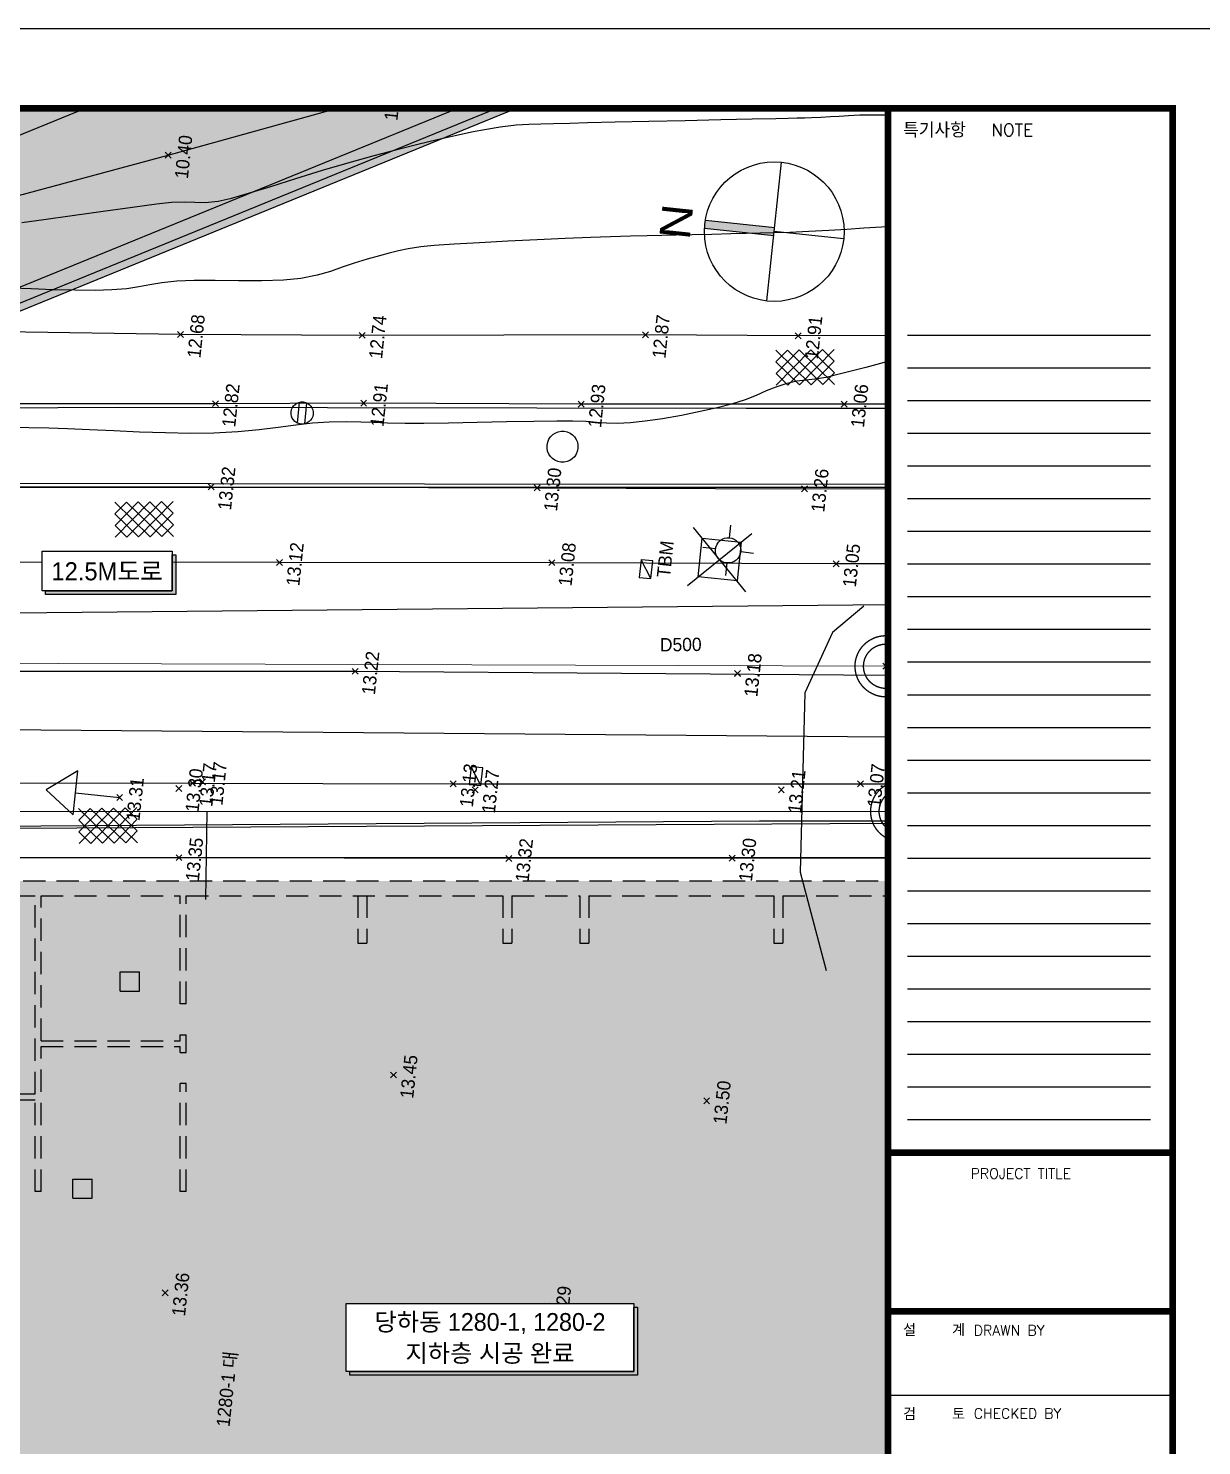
# Model space of a CAD drawing. Header units: millimetres. Extents: x 1073475 to 2890243, y -1340830 to -367733.
# Drawn here: x 2670468 to 2710092, y -415619 to -367733 of the extents above; entities that cross this region are included whole.
import ezdxf
from ezdxf.enums import TextEntityAlignment as Align
from ezdxf.xclip import XClip

# ---------------------------------------------------------------- set-up
doc = ezdxf.new("R2010")
doc.units = ezdxf.units.MM
doc.header["$LTSCALE"] = 50
doc.header["$XCLIPFRAME"] = 2
doc.header["$PDMODE"] = 3
doc.header["$PDSIZE"] = 100
for name, pattern in [('ANYANG3', [3, 2, -1]), ('DASHED', [0.75, 0.5, -0.25]), ('E-DIGLN01', [2, 0.9, -0.2, 0.9]), ('HIDDEN', [9.525, 6.35, -3.175]), ('HIDDEN2', [4.7625, 3.175, -1.5875]), ('PHANTOM', [63.5, 31.75, -6.35, 6.35, -6.35, 6.35, -6.35])]:
    doc.linetypes.add(name, pattern=pattern)
for name, color, linetype in [('1-우수관로', 140, '우수'), ('11', 11, 'Continuous'), ('3', 3, 'Continuous'), ('4', 4, 'Continuous'), ('C0413425', 1, 'Continuous'), ('CIP', 1, 'Continuous'), ('CONT-MNR', 84, 'Continuous'), ('CS-CONC-MAJR', 4, 'Continuous'), ('CS-EXCV', 3, 'E-DIGLN01'), ('SITE', 7, 'PHANTOM'), ('TEX', 3, 'Continuous'), ('TEXT', 3, 'Continuous'), ('TEXT1', 7, 'Continuous'), ('가로등', 1, 'Continuous'), ('건축', 233, 'HIDDEN'), ('구조물', 7, 'Continuous'), ('기준점', 5, 'Continuous'), ('도로', 1, 'Continuous'), ('보도', 7, 'Continuous'), ('보도블럭', 7, 'Continuous'), ('보안등', 7, 'Continuous'), ('시점변경-종점-구__선형', 7, 'Continuous'), ('연속지적도', 32, 'Continuous'), ('오수맨홀', 1, 'Continuous'), ('우수맨홀', 1, 'Continuous'), ('우수받이', 5, 'Continuous'), ('중앙선', 2, 'Continuous'), ('지번', 4, 'Continuous'), ('지하지장물_가스관로', 2, 'Continuous'), ('지하지장물_상수관로', 5, 'HIDDEN2'), ('지하지장물_전기관로', 1, 'HIDDEN2'), ('지하지장물_통신관로', 7, 'HIDDEN2'), ('지하지장물_하수관거(오수)', 30, 'HIDDEN2'), ('측량점_높이', 8, 'Continuous'), ('측량점_심볼', 7, 'Continuous'), ('현황', 9, 'Continuous'), ('화단', 3, 'Continuous'), ('화단경계', 3, 'Continuous')]:
    doc.layers.add(name, color=color, linetype=linetype)
doc.layers.add('defpoint', color=193, linetype='Continuous', plot=False)
doc.styles.add('LT', font='')
doc.styles.add('RXHD', font='', dxfattribs={"width": 1.2})
doc.styles.add('RXHG', font='arial.ttf')
doc.styles.add('RXHS', font='SIMPLEX.SHX', dxfattribs={"bigfont": 'WHGTXT.SHX'})
doc.styles.get("Standard").update_dxf_attribs({"font": ''})
doc.styles.add('굴림체', font='')
doc.styles.add('돋움', font='')
doc.styles.add('유형1', font='')
doc.styles.get('LT').set_extended_font_data('GulimChe')
doc.styles.get('RXHD').set_extended_font_data('Gulim')
doc.styles.get('Standard').set_extended_font_data('Dotum')
doc.styles.get('굴림체').set_extended_font_data('Dotum')
doc.styles.get('돋움').set_extended_font_data('Dotum')
doc.styles.get('유형1').set_extended_font_data('Gulim')
doc.linetypes.add('CFZ008', pattern='A,0.9,-0.2,[106,KHCLINE.shx,S=0.00606,R=180,X=0,Y=0],0.9', length=2)
doc.linetypes.add('GAS_LINE', pattern='A,0.5,-0.2,["GAS",Standard,S=0.1,R=0,X=-0.1,Y=-0.05],-0.25', length=0.95)
doc.linetypes.add('KT_LINE', pattern='A,12.7,-5.08,["KT",Standard,S=2.54,R=0,X=-2.54,Y=-1.27],-6.35', length=24.13)
doc.linetypes.add('POWER_LINE', pattern='A,12.7,-5.08,["POWER",Standard,S=2.54,R=0,X=-2.54,Y=-1.27],-6.35', length=24.13)
doc.linetypes.add('SEWER_LINE', pattern='A,12.7,-5.08,["SEWER",Standard,S=2.54,R=0,X=-2.54,Y=-1.27],-6.35', length=24.13)
doc.linetypes.add('WATER_LINE', pattern='A,12.7,-5.08,["WATER",Standard,S=2.54,R=0,X=-2.54,Y=-1.27],-6.35', length=24.13)
doc.linetypes.add('우수', pattern='A,0.5,-0.05,["우수",LT,S=0.1,R=0,X=0,Y=-0.05],-0.4', length=0.95)
doc.dimstyles.new('ISO-25', dxfattribs={"dimtxt": 2.5, "dimasz": 1, "dimexe": 3, "dimexo": 0.625, "dimtad": 1, "dimtxsty": '유형1', "dimblk": 'DIMDOT', "dimcen": 1, "dimclrd": 4, "dimclre": 4, "dimclrt": 6, "dimadec": 0, "dimazin": 0, "dimtfac": 1, "dimtmove": 0, "dimatfit": 3, "dimldrblk": 'DIMDOT', "dimfxl": 1, "dimarcsym": 0})

# ---------------------------------------------------------------- blocks, each defined once
blk = doc.blocks.new('DIMDOT')
at = {"color": 0}
blk.add_line((-2, 0), (2, 0), dxfattribs=at)
for radius in [0.5, 0.25]:
    blk.add_circle((0, 0), radius, dxfattribs=at)
blk = doc.blocks.new('A$599346786921')
at = {"layer": '구조물', "ltscale": 0.2}
h = blk.add_hatch(color=254, dxfattribs=at)
h.dxf.hatch_style = 1
h.set_gradient(color1=(214, 214, 214), color2=(214, 214, 214))
h.paths.add_polyline_path([(189880, 4043), (128969, 153101), (129119, 153162), (47790, 352186), (48127, 352323), (40199, 371724), (39821, 372650), (39443, 373575), (39065, 374501), (38687, 375426), (38309, 376351), (37931, 377276), (37554, 378201), (37177, 379126), (36800, 380051), (36423, 380975), (36047, 381900), (35671, 382825), (35295, 383749), (34920, 384674), (34545, 385599), (34170, 386523), (33796, 387448), (33422, 388373), (33049, 389297), (32676, 390222), (32304, 391147), (31932, 392072), (31561, 392997), (31190, 393922), (30821, 394847), (30451, 395772), (30083, 396697), (29715, 397623), (29347, 398548), (28981, 399474), (28615, 400400), (28250, 401326), (27886, 402252), (27523, 403178), (27160, 404105), (26798, 405031), (26438, 405958), (26078, 406885), (25719, 407812), (25360, 408742), (25003, 409670), (24647, 410598), (24292, 411526), (23938, 412455), (23585, 413383), (23233, 414312), (22883, 415241), (22533, 416171), (22185, 417101), (21838, 418031), (21492, 418961), (21147, 419892), (20804, 420823), (20462, 421754), (20121, 422686), (19782, 423618), (19443, 424550), (19107, 425482), (18771, 426415), (18438, 427349), (18105, 428282), (17774, 429216), (17445, 430151), (17117, 431086), (16791, 432021), (16466, 432956), (16143, 433892), (15821, 434829), (15501, 435766), (15183, 436703), (14866, 437640), (14551, 438579), (14238, 439517), (13927, 440456), (13617, 441395), (13310, 442335), (13004, 443275), (12700, 444216), (12398, 445157), (12097, 446099), (11799, 447041), (11503, 447983), (11339, 448506), (0, 445440), (302, 444474), (605, 443509), (911, 442544), (1218, 441580), (1527, 440617), (1838, 439655), (2151, 438693), (2466, 437732), (2782, 436772), (3100, 435812), (3420, 434854), (3742, 433896), (4065, 432938), (4390, 431982), (4716, 431026), (5044, 430071), (5374, 429116), (5705, 428162), (6037, 427209), (6372, 426257), (6707, 425305), (7044, 424354), (7382, 423404), (7722, 422454), (8063, 421505), (8406, 420556), (8750, 419608), (9095, 418661), (9441, 417714), (9788, 416768), (10137, 415823), (10487, 414878), (10838, 413933), (11190, 412990), (11544, 412047), (11898, 411104), (12253, 410162), (12610, 409221), (12967, 408280), (13326, 407339), (13685, 406399), (14046, 405460), (14407, 404521), (14768, 403585), (15131, 402648), (15495, 401710), (15860, 400773), (16225, 399837), (16592, 398901), (16959, 397965), (17326, 397030), (17695, 396095), (18064, 395161), (18434, 394227), (18804, 393294), (19175, 392360), (19547, 391428), (19919, 390496), (20292, 389564), (20665, 388632), (21038, 387701), (21412, 386770), (21787, 385839), (22162, 384909), (22537, 383979), (22913, 383050), (23289, 382120), (23665, 381191), (24042, 380263), (24419, 379334), (24796, 378406), (25174, 377478), (25551, 376550), (25929, 375623), (26307, 374695), (26685, 373768), (27063, 372842), (27441, 371915), (27820, 370988), (28198, 370062), (28576, 369136), (28955, 368210), (29333, 367284), (37261, 347883), (37598, 348021), (118926, 148997), (119075, 149057), (179985, 0)])
at = {"layer": 'CS-CONC-MAJR'}
for points in [[(37735, 348347), (119063, 149323)], [(38008, 348999), (119337, 149975)]]:
    blk.add_lwpolyline(points, dxfattribs=at)
at = {"layer": 'CS-EXCV', "linetype": 'CFZ008', "ltscale": 5, "flags": 128}
blk.add_lwpolyline([(189880, 4043), (128969, 153101), (129119, 153162), (47790, 352186), (48127, 352323), (40199, 371724), (39821, 372650), (39443, 373575), (39065, 374501), (38687, 375426), (38309, 376351), (37931, 377276), (37554, 378201), (37177, 379126), (36800, 380051), (36423, 380975), (36047, 381900), (35671, 382825), (35295, 383749), (34920, 384674), (34545, 385599), (34170, 386523), (33796, 387448), (33422, 388373), (33049, 389297), (32676, 390222), (32304, 391147), (31932, 392072), (31561, 392997), (31190, 393922), (30821, 394847), (30451, 395772), (30083, 396697), (29715, 397623), (29347, 398548), (28981, 399474), (28615, 400400), (28250, 401326), (27886, 402252), (27523, 403178), (27160, 404105), (26798, 405031), (26438, 405958), (26078, 406885), (25719, 407812), (25360, 408742), (25003, 409670), (24647, 410598), (24292, 411526), (23938, 412455), (23585, 413383), (23233, 414312), (22883, 415241), (22533, 416171), (22185, 417101), (21838, 418031), (21492, 418961), (21147, 419892), (20804, 420823), (20462, 421754), (20121, 422686), (19782, 423618), (19443, 424550), (19107, 425482), (18771, 426415), (18438, 427349), (18105, 428282), (17774, 429216), (17445, 430151), (17117, 431086), (16791, 432021), (16466, 432956), (16143, 433892), (15821, 434829), (15501, 435766), (15183, 436703), (14866, 437640), (14551, 438579), (14238, 439517), (13927, 440456), (13617, 441395), (13310, 442335), (13004, 443275), (12700, 444216), (12398, 445157), (12097, 446099), (11799, 447041), (11503, 447983), (11339, 448506), (0, 445440), (302, 444474), (605, 443509), (911, 442544), (1218, 441580), (1527, 440617), (1838, 439655), (2151, 438693), (2466, 437732), (2782, 436772), (3100, 435812), (3420, 434854), (3742, 433896), (4065, 432938), (4390, 431982), (4716, 431026), (5044, 430071), (5374, 429116), (5705, 428162), (6037, 427209), (6372, 426257), (6707, 425305), (7044, 424354), (7382, 423404), (7722, 422454), (8063, 421505), (8406, 420556), (8750, 419608), (9095, 418661), (9441, 417714), (9788, 416768), (10137, 415823), (10487, 414878), (10838, 413933), (11190, 412990), (11544, 412047), (11898, 411104), (12253, 410162), (12610, 409221), (12967, 408280), (13326, 407339), (13685, 406399), (14046, 405460), (14407, 404521), (14768, 403585), (15131, 402648), (15495, 401710), (15860, 400773), (16225, 399837), (16592, 398901), (16959, 397965), (17326, 397030), (17695, 396095), (18064, 395161), (18434, 394227), (18804, 393294), (19175, 392360), (19547, 391428), (19919, 390496), (20292, 389564), (20665, 388632), (21038, 387701), (21412, 386770), (21787, 385839), (22162, 384909), (22537, 383979), (22913, 383050), (23289, 382120), (23665, 381191), (24042, 380263), (24419, 379334), (24796, 378406), (25174, 377478), (25551, 376550), (25929, 375623), (26307, 374695), (26685, 373768), (27063, 372842), (27441, 371915), (27820, 370988), (28198, 370062), (28576, 369136), (28955, 368210), (29333, 367284), (37261, 347883), (37598, 348021), (118926, 148997), (119075, 149057), (179985, 0)], close=True, dxfattribs=at)
at = {"layer": '시점변경-종점-구__선형', "color": 1}
blk.add_lwpolyline([(34766, 369504), (184932, 2022)], dxfattribs=at)
blk = doc.blocks.new('dbox')
at = {"layer": '11'}
for p, q in [((4288, 57600), (81088, 57600)), ((81088, 57600), (81088, 1800))]:
    blk.add_line(p, q, dxfattribs=at)
at = {"layer": '11', "const_width": 150}
blk.add_lwpolyline([(81088, 1800), (4288, 1800), (4288, 57600), (81088, 57600)], close=True, dxfattribs=at)
for points in [[(74675, 57600), (74675, 1800)], [(81088, 34076), (74675, 34076)], [(81088, 30501), (74675, 30501)]]:
    blk.add_lwpolyline(points, dxfattribs=at)
at = {"layer": '3'}
blk.add_line((81088, 28609), (74675, 28609), dxfattribs=at)
at = {"layer": '4'}
for p, q in [((80586, 52479), (75119, 52479)), ((80586, 51743), (75119, 51743)), ((80586, 51007), (75119, 51007)), ((80586, 50271), (75119, 50271)), ((80586, 49536), (75119, 49536)), ((80586, 48800), (75119, 48800)), ((80586, 48064), (75119, 48064)), ((80586, 47328), (75119, 47328)), ((80586, 46592), (75119, 46592)), ((80586, 45856), (75119, 45856)), ((80586, 45120), (75119, 45120)), ((80586, 44384), (75119, 44384)), ((80586, 43648), (75119, 43648)), ((80586, 42912), (75119, 42912)), ((80586, 42176), (75119, 42176)), ((80586, 41440), (75119, 41440)), ((80586, 40704), (75119, 40704)), ((80586, 39968), (75119, 39968)), ((80586, 39232), (75119, 39232)), ((80586, 38497), (75119, 38497)), ((80586, 37761), (75119, 37761)), ((80586, 37025), (75119, 37025)), ((80586, 36289), (75119, 36289)), ((80586, 35553), (75119, 35553)), ((80586, 34817), (75119, 34817))]:
    blk.add_line(p, q, dxfattribs=at)
at = {"layer": 'TEXT', "color": 7}
blk.add_line((0, 59400), (84100, 59400), dxfattribs=at)
at = {"layer": 'TEX', "color": 6, "linetype": 'Continuous', "style": 'RXHG', "width": 1}
for tag, p in [('일자', (76628, 15972)), ('축척', (76628, 13925)), ('설계번호', (76684, 12170))]:
    blk.add_attdef(tag, p, '', height=300, dxfattribs=at)
at = {"layer": 'TEX', "color": 7, "linetype": 'Continuous', "style": 'RXHG', "width": 1}
blk.add_attdef('파일명', (81840, 4453), '', height=300, rotation=90, dxfattribs=at)
at = {"layer": 'TEX', "linetype": 'Continuous', "style": 'RXHG', "width": 1}
for tag, p in [('도면명-1', (77799, 3389)), ('도면명-2', (77799, 2662))]:
    blk.add_attdef(tag, text='', height=400, dxfattribs=at).set_placement(p, align=Align.CENTER)
at = {"layer": 'TEXT1', "style": 'RXHS', "width": 1}
for s, height, p in [('특기사항', 334.3, (75018, 56940)), ('NOTE', 278.6, (77005, 56974)), ('PROJECT TITLE', 231.29, (76539, 33488)), ('설    계', 273.3, (75018, 29943)), ('DRAWN BY', 231.3, (76609, 29956)), ('검    토', 273.3, (75018, 28050)), ('CHECKED BY', 231.3, (76609, 28085))]:
    blk.add_text(s, height=height, dxfattribs=at).set_placement(p)
blk = doc.blocks.new('방위')
at = {"color": 0}
for p, q in [((-96, 0), (-96, 1597)), ((96, 1597), (96, 0)), ((-1600, 0), (1600, 0)), ((0, -1600), (0, 0))]:
    blk.add_line(p, q, dxfattribs=at)
blk.add_circle((0, 0), 1600, dxfattribs=at)
for points in [[(-96, 1597), (0, 1600), (-96, 0), (0, 0)], [(96, 1597), (0, 1600), (96, 0), (0, 0)]]:
    blk.add_solid(points, dxfattribs=at)
at = {"style": 'RXHD', "width": 1.2}
blk.add_text('N', height=704, dxfattribs=at).set_placement((-409, 1908))
blk = doc.blocks.new('A$C04F214E1')
at = {"layer": '건축', "ltscale": 0.2}
h = blk.add_hatch(color=254, dxfattribs=at)
h.dxf.hatch_style = 1
h.paths.add_polyline_path([(52600, 0), (0, 0), (0, -34100), (13894, -34100), (39294, -37100), (52600, -37100)])
at = {"layer": 'defpoint', "ltscale": 30}
blk.add_lwpolyline([(-780, 789), (53400, 789), (53400, -37800), (40112, -37800), (27163, -36270), (14912, -34800), (-780, -34800)], close=True, dxfattribs=at)
at = {"layer": '건축', "color": 4, "linetype": 'DASHED', "ltscale": 30}
for p, q in [((500, -500), (6800, -500)), ((6800, -7200), (6800, -500)), ((7000, -500), (11700, -500)), ((7000, -5400), (7000, -500)), ((11700, -4150), (11700, -500)), ((11900, -500), (22600, -500)), ((11900, -4150), (11900, -500)), ((17700, -500), (17700, -2100)), ((18000, -500), (18000, -2100)), ((22600, -500), (22600, -2100)), ((22900, -500), (25200, -500)), ((22900, -500), (22900, -2100)), ((25200, -500), (25200, -2100)), ((25500, -500), (31750, -500)), ((25500, -500), (25500, -2100)), ((31750, -500), (31750, -2100)), ((32050, -500), (36750, -500)), ((32050, -500), (32050, -2100)), ((17700, -2100), (18000, -2100)), ((22600, -2100), (22900, -2100)), ((25200, -2100), (25500, -2100)), ((31750, -2100), (32050, -2100)), ((9675, -3075), (10325, -3075)), ((9675, -3725), (9675, -3075)), ((10325, -3725), (10325, -3075)), ((9675, -3725), (10325, -3725)), ((11900, -4150), (11700, -4150)), ((11700, -5400), (11700, -5200)), ((11700, -5200), (11900, -5200)), ((11900, -5800), (11900, -5200)), ((7000, -5400), (11700, -5400)), ((7000, -10500), (7000, -5600)), ((7000, -5600), (11700, -5600)), ((11700, -5800), (11700, -5600)), ((11700, -5800), (11900, -5800)), ((11700, -10500), (11700, -6850)), ((11900, -6850), (11700, -6850)), ((11900, -10500), (11900, -6850)), ((6200, -7200), (6800, -7200)), ((6200, -7400), (6800, -7400)), ((6800, -10500), (6800, -7400)), ((7000, -10500), (6800, -10500)), ((8075, -10075), (8725, -10075)), ((8075, -10725), (8075, -10075)), ((8725, -10725), (8725, -10075)), ((11900, -10500), (11700, -10500)), ((8075, -10725), (8725, -10725))]:
    blk.add_line(p, q, dxfattribs=at)
at = {"layer": '건축', "color": 4, "linetype": 'DASHED', "ltscale": 30, "flags": 128}
blk.add_lwpolyline([(0, -34100), (0, 0), (52600, 0), (52600, -37100)], dxfattribs=at)
blk = doc.blocks.new('A$405090834614')
at = {"color": 251}
for points in [[(182276, 95890), (184256, 93919)], [(182280, 93915), (184251, 95895)]]:
    blk.add_lwpolyline(points, dxfattribs=at)
blk.add_lwpolyline([(182606, 95562), (183923, 95565), (183926, 94248), (182609, 94245)], close=True, dxfattribs=at)
at = {"layer": '1-우수관로', "color": 251, "linetype": '우수', "lineweight": 0, "ltscale": 80}
blk.add_lwpolyline([(185502, 13028), (184884, 22596), (180273, 88945), (172057, 168906), (121638, 164312), (118262, 188984)], dxfattribs=at)
at = {"layer": 'C0413425', "color": 251}
for p, q in [((173136, 116709), (172386, 115709)), ((173886, 115709), (173136, 116709)), ((172386, 115709), (173886, 115709)), ((173136, 115709), (173136, 114209))]:
    blk.add_line(p, q, dxfattribs=at)
at = {"layer": 'CONT-MNR', "color": 251}
for p, q in [((189906, 118994), (189859, 119653)), ((192270, 118814), (192092, 119538)), ((185232, 118575), (185183, 119109)), ((189959, 118263), (189906, 118994)), ((192505, 117877), (192270, 118814)), ((185292, 117903), (185232, 118575)), ((185338, 117279), (185292, 117903)), ((190017, 117524), (189959, 118263)), ((192762, 116855), (192505, 117877)), ((190084, 116841), (190017, 117524)), ((185383, 116537), (185338, 117279)), ((193005, 115880), (192762, 116855)), ((185430, 115714), (185383, 116537)), ((190159, 116277), (190084, 116841)), ((190257, 115775), (190159, 116277)), ((185483, 114846), (185430, 115714)), ((190361, 115380), (190257, 115775)), ((193198, 115082), (193005, 115880)), ((190468, 115022), (190361, 115380)), ((190576, 114628), (190468, 115022)), ((193307, 114591), (193198, 115082)), ((185545, 113970), (185483, 114846)), ((190684, 114126), (190576, 114628)), ((193367, 114151), (193307, 114591)), ((185621, 113122), (185545, 113970)), ((190768, 113552), (190684, 114126)), ((193389, 113803), (193367, 114151)), ((190844, 112839), (190768, 113552)), ((193420, 113459), (193389, 113803)), ((185714, 112341), (185621, 113122)), ((193508, 113028), (193420, 113459)), ((193644, 112632), (193508, 113028)), ((190920, 112057), (190844, 112839)), ((193881, 112048), (193644, 112632)), ((185843, 111539), (185714, 112341)), ((191003, 111272), (190920, 112057)), ((194191, 111324), (193881, 112048)), ((185986, 110834), (185843, 111539)), ((191100, 110553), (191003, 111272)), ((194545, 110506), (194191, 111324)), ((186133, 110202), (185986, 110834)), ((186273, 109620), (186133, 110202)), ((191218, 109968), (191100, 110553)), ((194917, 109642), (194545, 110506)), ((191384, 109438), (191218, 109968)), ((186397, 109062), (186273, 109620)), ((191561, 109004), (191384, 109438)), ((195277, 108777), (194917, 109642)), ((186495, 108507), (186397, 109062)), ((191745, 108621), (191561, 109004)), ((195599, 107960), (195277, 108777)), ((186570, 107917), (186495, 108507)), ((191928, 108240), (191745, 108621)), ((192107, 107814), (191928, 108240)), ((186610, 107446), (186570, 107917)), ((192262, 107412), (192107, 107814)), ((195879, 107212), (195599, 107960)), ((186636, 107015), (186610, 107446)), ((192386, 107092), (192262, 107412)), ((186665, 106542), (186636, 107015)), ((192494, 106797), (192386, 107092)), ((192596, 106471), (192494, 106797)), ((196134, 106522), (195879, 107212)), ((186718, 105949), (186665, 106542)), ((192707, 106056), (192596, 106471)), ((196362, 105887), (196134, 106522)), ((186788, 105327), (186718, 105949)), ((192798, 105616), (192707, 106056)), ((196565, 105303), (196362, 105887)), ((192918, 104941), (192798, 105616)), ((186889, 104494), (186788, 105327)), ((193058, 104098), (192918, 104941)), ((196740, 104766), (196565, 105303)), ((187007, 103541), (186889, 104494)), ((196889, 104273), (196740, 104766)), ((193207, 103154), (193058, 104098)), ((197011, 103820), (196889, 104273)), ((187130, 102559), (187007, 103541)), ((197132, 103288), (197011, 103820)), ((193358, 102177), (193207, 103154)), ((197208, 102860), (197132, 103288)), ((187244, 101638), (187130, 102559)), ((197261, 102466), (197208, 102860)), ((193500, 101234), (193358, 102177)), ((197312, 102033), (197261, 102466)), ((197384, 101489), (197312, 102033)), ((187337, 100870), (187244, 101638)), ((193624, 100394), (193500, 101234)), ((197466, 100897), (197384, 101489)), ((187395, 100346), (187337, 100870)), ((197586, 99978), (197466, 100897)), ((187428, 99891), (187395, 100346)), ((193722, 99723), (193624, 100394)), ((187438, 99528), (187428, 99891)), ((193817, 99051), (193722, 99723)), ((197733, 98849), (197586, 99978)), ((187447, 99196), (187438, 99528)), ((187475, 98836), (187447, 99196)), ((187542, 98388), (187475, 98836)), ((193890, 98497), (193817, 99051)), ((197889, 97628), (197733, 98849)), ((187647, 97902), (187542, 98388)), ((193951, 98006), (193890, 98497)), ((187797, 97325), (187647, 97902)), ((194010, 97520), (193951, 98006)), ((187975, 96705), (187797, 97325)), ((194077, 96981), (194010, 97520)), ((198042, 96433), (197889, 97628)), ((194161, 96332), (194077, 96981)), ((188167, 96089), (187975, 96705)), ((194245, 95689), (194161, 96332)), ((198176, 95382), (198042, 96433)), ((188357, 95525), (188167, 96089)), ((188530, 95058), (188357, 95525)), ((194313, 95166), (194245, 95689)), ((198277, 94591), (198176, 95382)), ((188723, 94623), (188530, 95058)), ((194373, 94703), (194313, 95166)), ((188914, 94261), (188723, 94623)), ((194435, 94240), (194373, 94703)), ((198330, 94180), (198277, 94591)), ((189097, 93942), (188914, 94261)), ((189264, 93636), (189097, 93942)), ((194509, 93718), (194435, 94240)), ((198370, 93872), (198330, 94180)), ((198401, 93632), (198370, 93872)), ((189408, 93312), (189264, 93636)), ((194603, 93076), (194509, 93718)), ((198434, 93393), (198401, 93632)), ((198478, 93085), (198434, 93393)), ((189530, 92946), (189408, 93312)), ((189599, 92651), (189530, 92946)), ((194709, 92409), (194603, 93076)), ((198531, 92759), (198478, 93085)), ((189662, 92354), (189599, 92651)), ((198582, 92470), (198531, 92759)), ((198635, 92163), (198582, 92470)), ((189767, 91980), (189662, 92354)), ((189937, 91506), (189767, 91980)), ((194811, 91815), (194709, 92409)), ((198692, 91783), (198635, 92163)), ((190245, 90685), (189937, 91506)), ((194912, 91246), (194811, 91815)), ((198742, 91366), (198692, 91783)), ((195015, 90654), (194912, 91246)), ((198831, 90572), (198742, 91366)), ((190632, 89671), (190245, 90685)), ((195123, 89989), (195015, 90654))]:
    blk.add_line(p, q, dxfattribs=at)
at = {"layer": 'SITE', "color": 251, "linetype": 'ANYANG3', "ltscale": 0.5}
for p, q in [((170018, 124364), (172968, 96594)), ((172968, 96594), (175738, 70504))]:
    blk.add_line(p, q, dxfattribs=at)
at = {"layer": '가로등', "color": 251, "linetype": 'Continuous'}
for p, q in [((183607, 95083), (183607, 95511)), ((183178, 94654), (182750, 94654)), ((184035, 94654), (184464, 94654)), ((183607, 94226), (183607, 93797))]:
    blk.add_line(p, q, dxfattribs=at)
blk.add_ellipse((183607, 94654), major_axis=(-303, 303), ratio=1, start_param=3.926991, end_param=10.210176, dxfattribs=at)
at = {"layer": '도로', "color": 251}
for p, q in [((181600, 109677), (180217, 122831)), ((172967, 120519), (173874, 111815)), ((173874, 111815), (174785, 103061)), ((182563, 100534), (181600, 109677)), ((174785, 103061), (176232, 89375)), ((183539, 90982), (182563, 100534)), ((184374, 83195), (183539, 90982)), ((176232, 89375), (176232, 89375)), ((176232, 89375), (177399, 78282))]:
    blk.add_line(p, q, dxfattribs=at)
at = {"layer": '보도', "color": 251}
for p, q in [((182843, 122188), (183902, 112241)), ((171325, 112000), (170278, 121965)), ((192535, 120956), (194886, 114870)), ((186708, 112396), (185868, 120249)), ((188907, 113811), (188364, 119764)), ((194886, 114870), (197584, 108042)), ((189527, 107707), (188907, 113811)), ((183902, 112241), (185026, 101289)), ((187251, 107418), (186708, 112396)), ((172471, 100923), (171325, 112000)), ((187993, 100108), (187251, 107418)), ((190551, 98194), (189527, 107707)), ((185026, 101289), (185948, 92310)), ((173279, 93423), (172471, 100923)), ((172471, 100923), (172471, 100923)), ((188932, 91279), (187993, 100108)), ((191064, 93068), (190551, 98194)), ((173921, 87213), (173279, 93423)), ((191778, 86620), (191064, 93068)), ((185948, 92310), (187023, 82345)), ((189723, 83853), (188932, 91279))]:
    blk.add_line(p, q, dxfattribs=at)
at = {"layer": '보도블럭', "color": 251}
for p, q in [((171443, 115406), (172760, 114375)), ((171490, 115015), (171834, 115454)), ((171538, 114624), (172225, 115502)), ((171586, 114232), (172617, 115550)), ((171834, 115454), (172712, 114767)), ((172225, 115502), (172665, 115158)), ((182006, 114109), (183037, 115426)), ((171490, 115015), (172808, 113984)), ((171634, 113841), (172665, 115158)), ((181863, 115283), (183180, 114252)), ((181910, 114892), (182254, 115331)), ((181958, 114500), (182645, 115379)), ((182054, 113717), (183085, 115035)), ((182254, 115331), (183132, 114643)), ((182645, 115379), (183085, 115035)), ((171538, 114624), (172856, 113592)), ((171681, 113449), (172712, 114767)), ((181910, 114892), (183228, 113861)), ((181958, 114500), (183276, 113469)), ((182101, 113326), (183132, 114643)), ((171586, 114232), (172464, 113545)), ((172073, 113497), (172760, 114375)), ((172464, 113545), (172808, 113984)), ((182006, 114109), (182884, 113421)), ((182493, 113374), (183180, 114252)), ((171634, 113841), (172073, 113497)), ((182054, 113717), (182493, 113374)), ((182884, 113421), (183228, 113861)), ((189324, 93625), (190641, 92594)), ((189371, 93234), (189715, 93673)), ((189419, 92842), (190107, 93721)), ((189467, 92451), (190498, 93768)), ((189715, 93673), (190593, 92985)), ((190107, 93721), (190546, 93377)), ((189371, 93234), (190689, 92203)), ((189515, 92059), (190546, 93377)), ((189562, 91668), (190593, 92985)), ((189419, 92842), (190737, 91811)), ((189467, 92451), (190345, 91763)), ((189954, 91716), (190641, 92594)), ((189515, 92059), (189954, 91716)), ((190345, 91763), (190689, 92203))]:
    blk.add_line(p, q, dxfattribs=at)
at = {"layer": '보안등', "color": 251}
for p, q in [((186350, 109575), (187057, 109575)), ((186350, 109325), (187057, 109325))]:
    blk.add_line(p, q, dxfattribs=at)
blk.add_ellipse((186703, 109450), major_axis=(-265, 265), ratio=1, start_param=3.926991, end_param=10.210176, dxfattribs=at)
at = {"layer": '연속지적도', "color": 251}
blk.add_line((188497, 68694), (179669, 151974), dxfattribs=at)
at = {"layer": '오수맨홀', "color": 251}
for radius in [1036, 750]:
    blk.add_circle((175452, 87903), radius, dxfattribs=at)
at = {"layer": '우수맨홀', "color": 251}
for radius in [1036, 750]:
    blk.add_circle((180273, 88945), radius, dxfattribs=at)
at = {"layer": '우수받이', "color": 251}
for points in [[(174820, 102517), (174820, 102117), (175420, 102117), (175420, 102517)], [(182382, 97546), (182382, 97146), (182982, 97146), (182982, 97546)]]:
    blk.add_lwpolyline(points, close=True, dxfattribs=at)
for points in [[(174820, 102117), (175420, 102517)], [(182382, 97146), (182982, 97546)]]:
    blk.add_lwpolyline(points, dxfattribs=at)
at = {"layer": '중앙선', "color": 251}
for p, q in [((176388, 123987), (178214, 106751)), ((178214, 106751), (180168, 87009))]:
    blk.add_line(p, q, dxfattribs=at)
at = {"layer": '지하지장물_가스관로', "color": 251, "linetype": 'GAS_LINE', "ltscale": 3}
blk.add_lwpolyline([(172043, 129154), (173937, 129308), (182760, 39013), (182551, 11068)], dxfattribs=at)
at = {"layer": '지하지장물_상수관로', "color": 251, "linetype": 'WATER_LINE', "ltscale": 3}
blk.add_lwpolyline([(165003, 177754), (176543, 74656), (179909, 44130), (180541, 14655)], dxfattribs=at)
at = {"layer": '지하지장물_전기관로', "color": 251, "linetype": 'POWER_LINE', "ltscale": 3}
for points in [[(186670, 16637), (186590, 33534), (184398, 74092), (182595, 86963), (177310, 132594), (173297, 174213)], [(182216, 89895), (181219, 90859), (179097, 91566), (173051, 91084), (169836, 89863)]]:
    blk.add_lwpolyline(points, dxfattribs=at)
at = {"layer": '지하지장물_통신관로', "color": 251, "linetype": 'KT_LINE', "ltscale": 3}
blk.add_lwpolyline([(179973, 22140), (178340, 57330), (174617, 92638), (167709, 153756), (166514, 164057), (162819, 177078), (146292, 175121), (136183, 173575), (130490, 179990), (129558, 186301)], dxfattribs=at)
at = {"layer": '측량점_심볼', "color": 251}
for p in [(194886, 114870), (173136, 114209), (188907, 113811), (173645, 112256), (183902, 112241), (186708, 112396), (171325, 112000), (173874, 111815), (173955, 111479), (156659, 110914), (181600, 109677), (187251, 107418), (189527, 107707), (178214, 106751), (164787, 104026), (174785, 103061), (174659, 102299), (185026, 101289), (172471, 100923), (182563, 100534), (187993, 100108), (190551, 98194), (157570, 98048), (179504, 93902), (179508, 93900), (165037, 93415), (173279, 93423), (191064, 93068), (175748, 92015), (185948, 92310), (188932, 91279), (183539, 90982), (176232, 89375), (180273, 88945)]:
    blk.add_point(p, dxfattribs=at)
at = {"layer": '화단', "color": 251}
blk.add_ellipse((186498, 100585), major_axis=(371, 371), ratio=1, start_param=5.497787, end_param=11.780972, dxfattribs=at)
at = {"layer": '화단경계', "color": 251}
for p, q in [((186230, 115645), (183346, 141577)), ((182813, 123727), (184755, 105082)), ((188435, 94548), (186230, 115645)), ((184755, 105082), (188730, 67509)), ((191311, 67731), (188435, 94548))]:
    blk.add_line(p, q, dxfattribs=at)
at = {"layer": '1-우수관로', "color": 251, "linetype": '우수', "lineweight": 0, "ltscale": 5, "style": '굴림체'}
blk.add_text('D500', height=450, rotation=276.7572, dxfattribs=at).set_placement((180132, 95184), align=Align.RIGHT)
at = {"layer": 'TEXT', "color": 251, "style": '굴림체'}
blk.add_text('심도 H=2.4m', height=450, dxfattribs=at).set_placement((187763, 88945), align=Align.RIGHT)
at = {"layer": '기준점', "color": 251, "style": '굴림체'}
blk.add_text('TBM', height=450, dxfattribs=at).set_placement((183089, 96734), align=Align.MIDDLE_CENTER)
at = {"layer": '우수맨홀', "color": 251, "style": '굴림체'}
blk.add_text('우', height=450, dxfattribs=at).set_placement((179585, 88430))
at = {"layer": '지번', "color": 251, "style": '굴림체'}
blk.add_text('1280-1 대', height=450, rotation=0.0211, dxfattribs=at).set_placement((153644, 108500), align=Align.MIDDLE_CENTER)
at = {"layer": '측량점_높이', "color": 251, "style": '굴림체'}
for s, p in [('10.40', (194886, 114570)), ('13.31', (173136, 113909)), ('12.68', (188907, 113511)), ('12.82', (186708, 112096)), ('13.35', (171325, 111700)), ('13.30', (173645, 111956)), ('13.32', (183902, 111941)), ('13.17', (173874, 111515)), ('13.17', (173955, 111179)), ('13.36', (156659, 110614)), ('13.12', (181600, 109377)), ('10.43', (197584, 107742)), ('12.74', (189527, 107407)), ('12.91', (187251, 107118)), ('13.22', (178214, 106451)), ('13.45', (164787, 103726)), ('13.13', (174785, 102761)), ('13.27', (174659, 101999)), ('13.32', (172471, 100623)), ('13.30', (185026, 100989)), ('13.08', (182563, 100234)), ('12.93', (187993, 99808)), ('13.29', (157570, 97748)), ('12.87', (190551, 97894)), ('13.18', (179504, 93602)), ('13.18', (179508, 93600)), ('13.50', (165037, 93115)), ('13.30', (173279, 93123)), ('12.91', (191064, 92768)), ('13.26', (185948, 92010)), ('13.21', (175748, 91715)), ('13.06', (188932, 90979)), ('13.05', (183539, 90682)), ('13.07', (176232, 89075))]:
    blk.add_text(s, height=450, dxfattribs=at).set_placement(p, align=Align.TOP_CENTER)
at = {"layer": '지하지장물_하수관거(오수)', "color": 251, "linetype": 'SEWER_LINE', "ltscale": 3}
for points in [[(175452, 87903), (170514, 134314)], [(172971, 111226), (170015, 110966)]]:
    blk.add_leader(points, dimstyle='ISO-25', override={"dimtad": 0, "dimclrd": 251}, dxfattribs=at)

msp = doc.modelspace()

# ---------------------------------------------------------------- block references
at = {"xscale": 1.5, "yscale": 1.5, "zscale": 1.5}
msp.add_blockref('dbox', (2587482.7, -456833.1), dxfattribs=at)
ref = msp.add_blockref('A$405090834614', (2768864.3, -577934.3), dxfattribs=dict(rotation=83.9464212542183))
XClip(ref).set_block_clipping_path([(104661.0409256864, 187029.200860789), (115795.371209384, 82037.659728932), (199028.6359362481, 90864.5294945205), (187894.3056525505, 195856.0706263776)])
ref = msp.add_blockref('A$599346786921', (2961813.1, -437926.2), dxfattribs=dict(rotation=89.99999999999997))
XClip(ref).set_block_clipping_path([(-16206.8299571348, 262317.343997824), (67493.1699649135, 367897.631078836)])
at = {"color": 3, "xscale": 1.472814122013607, "yscale": 1.472814122013607, "zscale": 1.472814122013607, "rotation": 83.9464212542178}
msp.add_blockref('방위', (2695659, -374601.7), dxfattribs=at)
at = {"layer": 'CIP', "ltscale": 0.2}
ref = msp.add_blockref('A$C04F214E1', (2663896.3, -396537), dxfattribs=at)
XClip(ref).set_block_clipping_path([(-69980.8885732079, -57596.0165434135), (35599.3985078051, 26103.9833786349)])

# ---------------------------------------------------------------- next in the draw order: wipeouts: each hides what was drawn before it
for points in [[(2670929.3, -385400), (2675327.6, -385400), (2675327.6, -386740.8), (2670929.3, -386740.8)], [(2681200.4, -410815.3), (2690919.6, -410815.3), (2690919.6, -413115.6), (2681200.4, -413115.6)]]:
    msp.add_wipeout(points).dxf.layer = '현황'

# ---------------------------------------------------------------- next in the draw order: hatches: boundary and pattern name
at = {"layer": '현황'}
for points in [[(2671051.8, -386740.8), (2675327.6, -386740.8), (2675327.6, -385522.5), (2675450.1, -385522.5), (2675450.1, -386863.3), (2671051.8, -386863.3)], [(2681320.4, -413115.6), (2690919.6, -413115.6), (2690919.6, -410935.3), (2691039.6, -410935.3), (2691039.6, -413235.6), (2681320.4, -413235.6)]]:
    msp.add_hatch(color=256, dxfattribs=at).paths.add_polyline_path(points)

# ---------------------------------------------------------------- next in the draw order: linework, layer by layer
for points in [[(2670929.3, -385400), (2675327.6, -385400), (2675327.6, -386740.8), (2670929.3, -386740.8)], [(2671051.8, -386740.8), (2675327.6, -386740.8), (2675327.6, -385522.5), (2675450.1, -385522.5), (2675450.1, -386863.3), (2671051.8, -386863.3)], [(2681200.4, -410815.3), (2690919.6, -410815.3), (2690919.6, -413115.6), (2681200.4, -413115.6)], [(2681320.4, -413115.6), (2690919.6, -413115.6), (2690919.6, -410935.3), (2691039.6, -410935.3), (2691039.6, -413235.6), (2681320.4, -413235.6)]]:
    msp.add_lwpolyline(points, close=True, dxfattribs=at)

# ---------------------------------------------------------------- next in the draw order: texts
at = {"layer": '현황', "style": '돋움'}
msp.add_text('12.5M도로', height=612.5, dxfattribs=at).set_placement((2673128.5, -386070.4), align=Align.MIDDLE)
for s, p in [('당하동 1280-1, 1280-2', (2686060, -411439.5)), ('지하층 시공 완료', (2686060, -412495.6))]:
    msp.add_text(s, height=600, dxfattribs=at).set_placement(p, align=Align.MIDDLE_CENTER)

doc.saveas('drawing.dxf')
